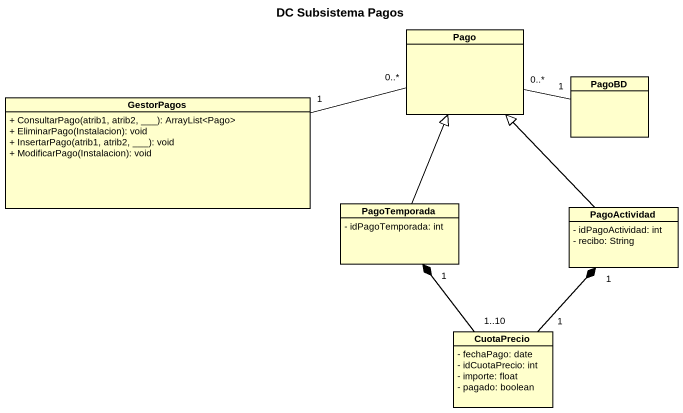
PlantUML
@startuml
title DC Subsistema Pagos
hide circle
hide empty members
skinparam classAttributeIconSize 0
class Pago
class GestorPagos {
  + ConsultarPago(atrib1, atrib2, ___): ArrayList<Pago>
  + EliminarPago(Instalacion): void
  + InsertarPago(atrib1, atrib2, ___): void
  + ModificarPago(Instalacion): void
}
class PagoBD
class PagoTemporada {
  - idPagoTemporada: int
}
class PagoActividad {
  - idPagoActividad: int
  - recibo: String
}
class CuotaPrecio {
  - fechaPago: date
  - idCuotaPrecio: int
  - importe: float
  - pagado: boolean
}
Pago "0..*" -right- "1" PagoBD
GestorPagos "1" -right- "0..*" Pago
PagoTemporada -up-|> Pago
PagoActividad -up-|> Pago
CuotaPrecio "1..10" -up-* "1" PagoTemporada
CuotaPrecio "1" -up-* "1" PagoActividad
@enduml
